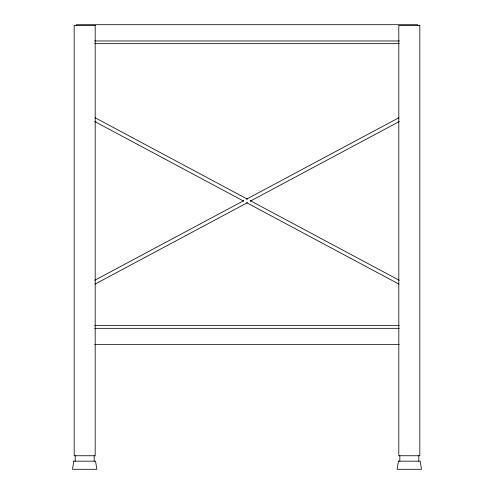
<?xml version="1.0" encoding="UTF-8"?>
<svg xmlns="http://www.w3.org/2000/svg" width="494" height="494" viewBox="0 0 494 494"><rect width="100%" height="100%" fill="white"/><g stroke="black" fill="none" stroke-linecap="round" stroke-linejoin="round"><path stroke-width="0.74" d="M94.805 280.252L243.789 200.632M246.512 199.175L398.899 117.733M95.095 284.093L247.488 202.645M250.205 201.194L399.195 121.567M94.712 40.965L399.288 40.965M94.712 43.676L399.288 43.676M94.712 325.62L399.288 325.62M94.712 328.331L399.288 328.331M94.712 344.596L399.288 344.596M95.107 117.733L247.494 199.181M250.217 200.632L399.201 280.259M94.799 121.561L243.789 201.194M246.506 202.645L398.899 284.093M418.807 455.746L418.807 461.168M417.794 25.379L417.794 24.7L76.206 24.7L76.206 25.379M399.831 455.746L399.831 461.168M94.169 455.746L94.169 461.168M75.193 455.746L75.193 461.168M73.834 461.168L72.482 469.3L96.88 469.3L95.527 461.168L73.834 461.168M398.473 461.168L397.12 469.3L421.518 469.3L420.166 461.168L398.473 461.168M95.188 25.379L74.174 25.379L74.174 455.746L95.188 455.746L95.188 25.379M419.826 25.379L398.812 25.379L398.812 455.746L419.826 455.746L419.826 25.379"/></g></svg>
